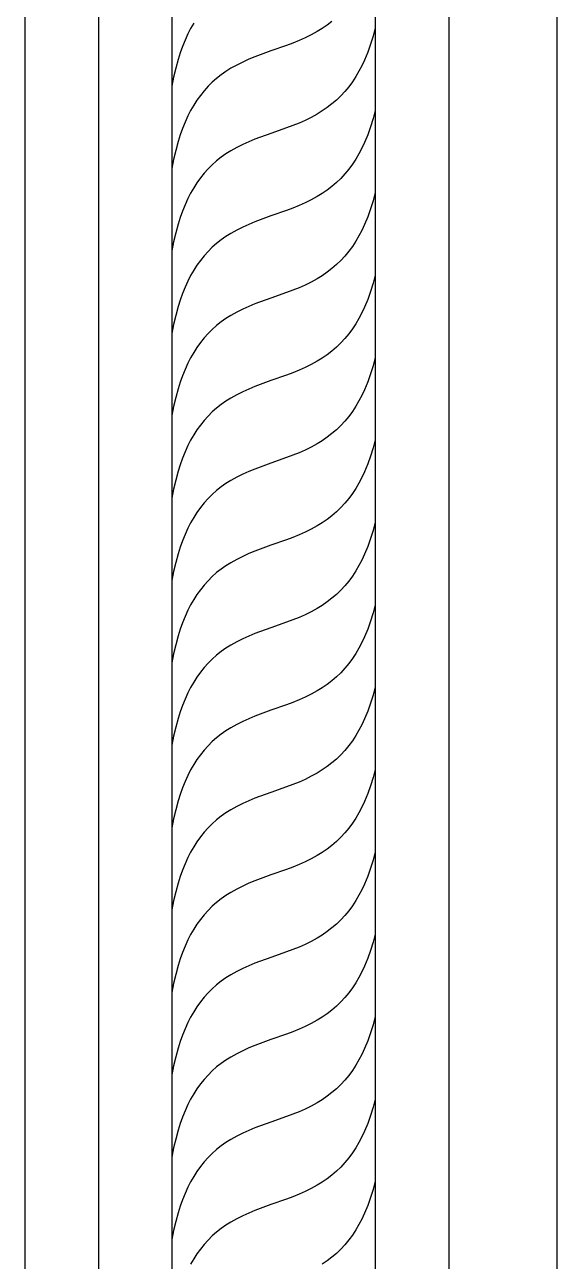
# Model space of a CAD drawing. Header units: millimetres. Extents: x 5940 to 9066, y 1327 to 3250.
# Drawn here: x 6894.8 to 7017.8, y 1956.4 to 2241.6 of the extents above; entities that cross this region are included whole.
import ezdxf

# ---------------------------------------------------------------- set-up
doc = ezdxf.new("R2010")
doc.units = ezdxf.units.MM
doc.layers.add('Default Layer', color=7, linetype='Continuous', lineweight=30)

msp = doc.modelspace()

# ---------------------------------------------------------------- linework, layer by layer
at = {"layer": 'Default Layer', "color": 18, "lineweight": 30, "true_color": 0x000000}
msp.add_line((6992.76, 1360.2), (6992.76, 3190.2), dxfattribs=at)
for points in [[(6512.76, 3190.2), (6512.76, 1360.2), (6512.76, 1360.2), (7017.76, 1360.2), (7017.76, 1360.2), (7017.76, 3190.2), (7017.76, 3190.2), (6512.76, 3190.2)], [(6965.72, 2242.38), (6964.63, 2241.54), (6963.49, 2240.76), (6962.32, 2240.04), (6962.32, 2240.04), (6960.94, 2239.3), (6959.54, 2238.6), (6958.13, 2237.97), (6956.69, 2237.38), (6955.23, 2236.86), (6955.23, 2236.86), (6951.58, 2235.58), (6947.96, 2234.23), (6947.96, 2234.23), (6946.53, 2233.65), (6945.13, 2233.01), (6943.75, 2232.32), (6942.39, 2231.57), (6942.39, 2231.57), (6941.25, 2230.86), (6940.16, 2230.1), (6939.1, 2229.26), (6938.09, 2228.37), (6937.13, 2227.42), (6936.22, 2226.41), (6935.36, 2225.34), (6934.55, 2224.22), (6933.8, 2223.06), (6933.1, 2221.84), (6932.47, 2220.58), (6932.47, 2220.58), (6931.82, 2219.15), (6931.24, 2217.69), (6930.7, 2216.2), (6930.22, 2214.69), (6930.22, 2214.69), (6929.66, 2212.65), (6929.16, 2210.58), (6928.74, 2208.5)], [(6933.8, 2242), (6933.1, 2240.78), (6932.47, 2239.52), (6932.47, 2239.52), (6931.82, 2238.09), (6931.24, 2236.63), (6930.7, 2235.14), (6930.22, 2233.63), (6930.22, 2233.63), (6929.66, 2231.59), (6929.16, 2229.52), (6928.74, 2227.44)], [(6975.74, 2240.9), (6975.23, 2239), (6974.64, 2237.14), (6973.98, 2235.3), (6973.25, 2233.49), (6973.25, 2233.49), (6972.64, 2232.17), (6971.97, 2230.89), (6971.24, 2229.66), (6970.45, 2228.47), (6969.61, 2227.34), (6968.71, 2226.26), (6967.76, 2225.23), (6966.77, 2224.26), (6965.72, 2223.35), (6964.63, 2222.51), (6963.49, 2221.73), (6962.32, 2221.01), (6962.32, 2221.01), (6960.94, 2220.26), (6959.54, 2219.57), (6958.13, 2218.93), (6956.69, 2218.35), (6955.23, 2217.83), (6955.23, 2217.83), (6951.58, 2216.55), (6947.96, 2215.2), (6947.96, 2215.2), (6946.53, 2214.62), (6945.13, 2213.98), (6943.75, 2213.29), (6942.39, 2212.54), (6942.39, 2212.54), (6941.25, 2211.83), (6940.16, 2211.06), (6939.1, 2210.23), (6938.09, 2209.34), (6937.13, 2208.38), (6936.22, 2207.37), (6935.36, 2206.31), (6934.55, 2205.19), (6933.8, 2204.03), (6933.1, 2202.81), (6932.47, 2201.55), (6932.47, 2201.55), (6931.82, 2200.12), (6931.24, 2198.66), (6930.7, 2197.17), (6930.22, 2195.65), (6930.22, 2195.65), (6929.66, 2193.61), (6929.16, 2191.55), (6928.74, 2189.47)], [(6975.74, 2221.86), (6975.23, 2219.97), (6974.64, 2218.1), (6973.98, 2216.27), (6973.25, 2214.46), (6973.25, 2214.46), (6972.64, 2213.14), (6971.97, 2211.86), (6971.24, 2210.63), (6970.45, 2209.44), (6969.61, 2208.31), (6968.71, 2207.22), (6967.76, 2206.2), (6966.77, 2205.23), (6965.72, 2204.32), (6964.63, 2203.48), (6963.49, 2202.69), (6962.32, 2201.98), (6962.32, 2201.98), (6960.94, 2201.23), (6959.54, 2200.54), (6958.13, 2199.9), (6956.69, 2199.32), (6955.23, 2198.8), (6955.23, 2198.8), (6951.58, 2197.52), (6947.96, 2196.17), (6947.96, 2196.17), (6946.53, 2195.59), (6945.13, 2194.95), (6943.75, 2194.25), (6942.39, 2193.5), (6942.39, 2193.5), (6941.25, 2192.8), (6940.16, 2192.03), (6939.1, 2191.2), (6938.09, 2190.31), (6937.13, 2189.35), (6936.22, 2188.34), (6935.36, 2187.28), (6934.55, 2186.16), (6933.8, 2184.99), (6933.1, 2183.78), (6932.47, 2182.52), (6932.47, 2182.52), (6931.82, 2181.09), (6931.24, 2179.62), (6930.7, 2178.14), (6930.22, 2176.62), (6930.22, 2176.62), (6929.66, 2174.58), (6929.16, 2172.52), (6928.74, 2170.43)], [(6975.74, 2202.92), (6975.23, 2201.03), (6974.64, 2199.16), (6973.98, 2197.33), (6973.25, 2195.52), (6973.25, 2195.52), (6972.64, 2194.2), (6971.97, 2192.92), (6971.24, 2191.69), (6970.45, 2190.5), (6969.61, 2189.37), (6968.71, 2188.28), (6967.76, 2187.26), (6966.77, 2186.29), (6965.72, 2185.38), (6964.63, 2184.53), (6963.49, 2183.75), (6962.32, 2183.04), (6962.32, 2183.04), (6960.94, 2182.29), (6959.54, 2181.6), (6958.13, 2180.96), (6956.69, 2180.38), (6955.23, 2179.86), (6955.23, 2179.86), (6951.58, 2178.58), (6947.96, 2177.23), (6947.96, 2177.23), (6946.53, 2176.65), (6945.13, 2176.01), (6943.75, 2175.31), (6942.39, 2174.56), (6942.39, 2174.56), (6941.25, 2173.86), (6940.16, 2173.09), (6939.1, 2172.26), (6938.09, 2171.37), (6937.13, 2170.41), (6936.22, 2169.4), (6935.36, 2168.34), (6934.55, 2167.22), (6933.8, 2166.05), (6933.1, 2164.84), (6932.47, 2163.58), (6932.47, 2163.58), (6931.82, 2162.15), (6931.24, 2160.68), (6930.7, 2159.19), (6930.22, 2157.68), (6930.22, 2157.68), (6929.66, 2155.64), (6929.16, 2153.58), (6928.74, 2151.49)], [(6975.74, 2183.89), (6975.23, 2182), (6974.64, 2180.13), (6973.98, 2178.29), (6973.25, 2176.49), (6973.25, 2176.49), (6972.64, 2175.17), (6971.97, 2173.89), (6971.24, 2172.65), (6970.45, 2171.47), (6969.61, 2170.33), (6968.71, 2169.25), (6967.76, 2168.23), (6966.77, 2167.26), (6965.72, 2166.35), (6964.63, 2165.5), (6963.49, 2164.72), (6962.32, 2164.01), (6962.32, 2164.01), (6960.94, 2163.26), (6959.54, 2162.57), (6958.13, 2161.93), (6956.69, 2161.35), (6955.23, 2160.82), (6955.23, 2160.82), (6951.58, 2159.55), (6947.96, 2158.2), (6947.96, 2158.2), (6946.53, 2157.61), (6945.13, 2156.98), (6943.75, 2156.28), (6942.39, 2155.53), (6942.39, 2155.53), (6941.25, 2154.83), (6940.16, 2154.06), (6939.1, 2153.23), (6938.09, 2152.33), (6937.13, 2151.38), (6936.22, 2150.37), (6935.36, 2149.31), (6934.55, 2148.19), (6933.8, 2147.02), (6933.1, 2145.81), (6932.47, 2144.55), (6932.47, 2144.55), (6931.82, 2143.11), (6931.24, 2141.65), (6930.7, 2140.16), (6930.22, 2138.65), (6930.22, 2138.65), (6929.66, 2136.61), (6929.16, 2134.55), (6928.74, 2132.46)], [(6975.74, 2164.86), (6975.23, 2162.97), (6974.64, 2161.1), (6973.98, 2159.26), (6973.25, 2157.46), (6973.25, 2157.46), (6972.64, 2156.14), (6971.97, 2154.86), (6971.24, 2153.62), (6970.45, 2152.44), (6969.61, 2151.3), (6968.71, 2150.22), (6967.76, 2149.19), (6966.77, 2148.23), (6965.72, 2147.32), (6964.63, 2146.47), (6963.49, 2145.69), (6962.32, 2144.98), (6962.32, 2144.98), (6960.94, 2144.23), (6959.54, 2143.54), (6958.13, 2142.9), (6956.69, 2142.32), (6955.23, 2141.79), (6955.23, 2141.79), (6951.58, 2140.52), (6947.96, 2139.16), (6947.96, 2139.16), (6946.53, 2138.58), (6945.13, 2137.94), (6943.75, 2137.25), (6942.39, 2136.5), (6942.39, 2136.5), (6941.25, 2135.8), (6940.16, 2135.03), (6939.1, 2134.2), (6938.09, 2133.3), (6937.13, 2132.35), (6936.22, 2131.34), (6935.36, 2130.27), (6934.55, 2129.16), (6933.8, 2127.99), (6933.1, 2126.78), (6932.47, 2125.52), (6932.47, 2125.52), (6931.82, 2124.08), (6931.24, 2122.62), (6930.7, 2121.13), (6930.22, 2119.62), (6930.22, 2119.62), (6929.66, 2117.58), (6929.16, 2115.51), (6928.74, 2113.43)], [(6975.74, 2145.92), (6975.23, 2144.03), (6974.64, 2142.16), (6973.98, 2140.32), (6973.25, 2138.52), (6973.25, 2138.52), (6972.64, 2137.2), (6971.97, 2135.92), (6971.24, 2134.68), (6970.45, 2133.5), (6969.61, 2132.36), (6968.71, 2131.28), (6967.76, 2130.25), (6966.77, 2129.29), (6965.72, 2128.38), (6964.63, 2127.53), (6963.49, 2126.75), (6962.32, 2126.04), (6962.32, 2126.04), (6960.94, 2125.29), (6959.54, 2124.6), (6958.13, 2123.96), (6956.69, 2123.38), (6955.23, 2122.85), (6955.23, 2122.85), (6951.58, 2121.58), (6947.96, 2120.22), (6947.96, 2120.22), (6946.53, 2119.64), (6945.13, 2119), (6943.75, 2118.31), (6942.39, 2117.56), (6942.39, 2117.56), (6941.25, 2116.86), (6940.16, 2116.09), (6939.1, 2115.26), (6938.09, 2114.36), (6937.13, 2113.41), (6936.22, 2112.4), (6935.36, 2111.33), (6934.55, 2110.22), (6933.8, 2109.05), (6933.1, 2107.84), (6932.47, 2106.58), (6932.47, 2106.58), (6931.82, 2105.14), (6931.24, 2103.68), (6930.7, 2102.19), (6930.22, 2100.68), (6930.22, 2100.68), (6929.66, 2098.64), (6929.16, 2096.57), (6928.74, 2094.49)], [(6975.74, 2126.89), (6975.23, 2125), (6974.64, 2123.13), (6973.98, 2121.29), (6973.25, 2119.49), (6973.25, 2119.49), (6972.64, 2118.16), (6971.97, 2116.88), (6971.24, 2115.65), (6970.45, 2114.46), (6969.61, 2113.33), (6968.71, 2112.25), (6967.76, 2111.22), (6966.77, 2110.25), (6965.72, 2109.35), (6964.63, 2108.5), (6963.49, 2107.72), (6962.32, 2107), (6962.32, 2107), (6960.94, 2106.26), (6959.54, 2105.56), (6958.13, 2104.93), (6956.69, 2104.35), (6955.23, 2103.82), (6955.23, 2103.82), (6951.58, 2102.54), (6947.96, 2101.19), (6947.96, 2101.19), (6946.53, 2100.61), (6945.13, 2099.97), (6943.75, 2099.28), (6942.39, 2098.53), (6942.39, 2098.53), (6941.25, 2097.83), (6940.16, 2097.06), (6939.1, 2096.22), (6938.09, 2095.33), (6937.13, 2094.38), (6936.22, 2093.37), (6935.36, 2092.3), (6934.55, 2091.19), (6933.8, 2090.02), (6933.1, 2088.81), (6932.47, 2087.55), (6932.47, 2087.55), (6931.82, 2086.11), (6931.24, 2084.65), (6930.7, 2083.16), (6930.22, 2081.65), (6930.22, 2081.65), (6929.66, 2079.61), (6929.16, 2077.54), (6928.74, 2075.46)], [(6975.74, 2107.86), (6975.23, 2105.96), (6974.64, 2104.1), (6973.98, 2102.26), (6973.25, 2100.46), (6973.25, 2100.46), (6972.64, 2099.13), (6971.97, 2097.85), (6971.24, 2096.62), (6970.45, 2095.43), (6969.61, 2094.3), (6968.71, 2093.22), (6967.76, 2092.19), (6966.77, 2091.22), (6965.72, 2090.31), (6964.63, 2089.47), (6963.49, 2088.69), (6962.32, 2087.97), (6962.32, 2087.97), (6960.94, 2087.23), (6959.54, 2086.53), (6958.13, 2085.9), (6956.69, 2085.31), (6955.23, 2084.79), (6955.23, 2084.79), (6951.58, 2083.51), (6947.96, 2082.16), (6947.96, 2082.16), (6946.53, 2081.58), (6945.13, 2080.94), (6943.75, 2080.25), (6942.39, 2079.5), (6942.39, 2079.5), (6941.25, 2078.79), (6940.16, 2078.03), (6939.1, 2077.19), (6938.09, 2076.3), (6937.13, 2075.35), (6936.22, 2074.34), (6935.36, 2073.27), (6934.55, 2072.15), (6933.8, 2070.99), (6933.1, 2069.77), (6932.47, 2068.51), (6932.47, 2068.51), (6931.82, 2067.08), (6931.24, 2065.62), (6930.7, 2064.13), (6930.22, 2062.62), (6930.22, 2062.62), (6929.66, 2060.57), (6929.16, 2058.51), (6928.74, 2056.43)], [(6975.74, 2088.92), (6975.23, 2087.02), (6974.64, 2085.16), (6973.98, 2083.32), (6973.25, 2081.51), (6973.25, 2081.51), (6972.64, 2080.19), (6971.97, 2078.91), (6971.24, 2077.68), (6970.45, 2076.49), (6969.61, 2075.36), (6968.71, 2074.28), (6967.76, 2073.25), (6966.77, 2072.28), (6965.72, 2071.37), (6964.63, 2070.53), (6963.49, 2069.75), (6962.32, 2069.03), (6962.32, 2069.03), (6960.94, 2068.29), (6959.54, 2067.59), (6958.13, 2066.96), (6956.69, 2066.37), (6955.23, 2065.85), (6955.23, 2065.85), (6951.58, 2064.57), (6947.96, 2063.22), (6947.96, 2063.22), (6946.53, 2062.64), (6945.13, 2062), (6943.75, 2061.31), (6942.39, 2060.56), (6942.39, 2060.56), (6941.25, 2059.85), (6940.16, 2059.09), (6939.1, 2058.25), (6938.09, 2057.36), (6937.13, 2056.41), (6936.22, 2055.4), (6935.36, 2054.33), (6934.55, 2053.21), (6933.8, 2052.05), (6933.1, 2050.83), (6932.47, 2049.57), (6932.47, 2049.57), (6931.82, 2048.14), (6931.24, 2046.68), (6930.7, 2045.19), (6930.22, 2043.68), (6930.22, 2043.68), (6929.66, 2041.63), (6929.16, 2039.57), (6928.74, 2037.49)], [(6975.74, 2069.89), (6975.23, 2067.99), (6974.64, 2066.12), (6973.98, 2064.29), (6973.25, 2062.48), (6973.25, 2062.48), (6972.64, 2061.16), (6971.97, 2059.88), (6971.24, 2058.65), (6970.45, 2057.46), (6969.61, 2056.33), (6968.71, 2055.24), (6967.76, 2054.22), (6966.77, 2053.25), (6965.72, 2052.34), (6964.63, 2051.5), (6963.49, 2050.72), (6962.32, 2050), (6962.32, 2050), (6960.94, 2049.25), (6959.54, 2048.56), (6958.13, 2047.92), (6956.69, 2047.34), (6955.23, 2046.82), (6955.23, 2046.82), (6951.58, 2045.54), (6947.96, 2044.19), (6947.96, 2044.19), (6946.53, 2043.61), (6945.13, 2042.97), (6943.75, 2042.27), (6942.39, 2041.52), (6942.39, 2041.52), (6941.25, 2040.82), (6940.16, 2040.05), (6939.1, 2039.22), (6938.09, 2038.33), (6937.13, 2037.37), (6936.22, 2036.36), (6935.36, 2035.3), (6934.55, 2034.18), (6933.8, 2033.02), (6933.1, 2031.8), (6932.47, 2030.54), (6932.47, 2030.54), (6931.82, 2029.11), (6931.24, 2027.64), (6930.7, 2026.16), (6930.22, 2024.64), (6930.22, 2024.64), (6929.66, 2022.6), (6929.16, 2020.54), (6928.74, 2018.45)], [(6975.74, 2050.85), (6975.23, 2048.96), (6974.64, 2047.09), (6973.98, 2045.26), (6973.25, 2043.45), (6973.25, 2043.45), (6972.64, 2042.13), (6971.97, 2040.85), (6971.24, 2039.61), (6970.45, 2038.43), (6969.61, 2037.29), (6968.71, 2036.21), (6967.76, 2035.19), (6966.77, 2034.22), (6965.72, 2033.31), (6964.63, 2032.46), (6963.49, 2031.68), (6962.32, 2030.97), (6962.32, 2030.97), (6960.94, 2030.22), (6959.54, 2029.53), (6958.13, 2028.89), (6956.69, 2028.31), (6955.23, 2027.79), (6955.23, 2027.79), (6951.58, 2026.51), (6947.96, 2025.16), (6947.96, 2025.16), (6946.53, 2024.58), (6945.13, 2023.94), (6943.75, 2023.24), (6942.39, 2022.49), (6942.39, 2022.49), (6941.25, 2021.79), (6940.16, 2021.02), (6939.1, 2020.19), (6938.09, 2019.3), (6937.13, 2018.34), (6936.22, 2017.33), (6935.36, 2016.27), (6934.55, 2015.15), (6933.8, 2013.98), (6933.1, 2012.77), (6932.47, 2011.51), (6932.47, 2011.51), (6931.82, 2010.08), (6931.24, 2008.61), (6930.7, 2007.12), (6930.22, 2005.61), (6930.22, 2005.61), (6929.66, 2003.57), (6929.16, 2001.51), (6928.74, 1999.42)], [(6975.74, 2031.91), (6975.23, 2030.02), (6974.64, 2028.15), (6973.98, 2026.32), (6973.25, 2024.51), (6973.25, 2024.51), (6972.64, 2023.19), (6971.97, 2021.91), (6971.24, 2020.67), (6970.45, 2019.49), (6969.61, 2018.35), (6968.71, 2017.27), (6967.76, 2016.25), (6966.77, 2015.28), (6965.72, 2014.37), (6964.63, 2013.52), (6963.49, 2012.74), (6962.32, 2012.03), (6962.32, 2012.03), (6960.94, 2011.28), (6959.54, 2010.59), (6958.13, 2009.95), (6956.69, 2009.37), (6955.23, 2008.85), (6955.23, 2008.85), (6951.58, 2007.57), (6947.96, 2006.22), (6947.96, 2006.22), (6946.53, 2005.64), (6945.13, 2005), (6943.75, 2004.3), (6942.39, 2003.55), (6942.39, 2003.55), (6941.25, 2002.85), (6940.16, 2002.08), (6939.1, 2001.25), (6938.09, 2000.35), (6937.13, 1999.4), (6936.22, 1998.39), (6935.36, 1997.33), (6934.55, 1996.21), (6933.8, 1995.04), (6933.1, 1993.83), (6932.47, 1992.57), (6932.47, 1992.57), (6931.82, 1991.13), (6931.24, 1989.67), (6930.7, 1988.18), (6930.22, 1986.67), (6930.22, 1986.67), (6929.66, 1984.63), (6929.16, 1982.57), (6928.74, 1980.48)], [(6975.74, 2012.88), (6975.23, 2010.99), (6974.64, 2009.12), (6973.98, 2007.28), (6973.25, 2005.48), (6973.25, 2005.48), (6972.64, 2004.16), (6971.97, 2002.88), (6971.24, 2001.64), (6970.45, 2000.46), (6969.61, 1999.32), (6968.71, 1998.24), (6967.76, 1997.21), (6966.77, 1996.25), (6965.72, 1995.34), (6964.63, 1994.49), (6963.49, 1993.71), (6962.32, 1993), (6962.32, 1993), (6960.94, 1992.25), (6959.54, 1991.56), (6958.13, 1990.92), (6956.69, 1990.34), (6955.23, 1989.81), (6955.23, 1989.81), (6951.58, 1988.54), (6947.96, 1987.18), (6947.96, 1987.18), (6946.53, 1986.6), (6945.13, 1985.97), (6943.75, 1985.27), (6942.39, 1984.52), (6942.39, 1984.52), (6941.25, 1983.82), (6940.16, 1983.05), (6939.1, 1982.22), (6938.09, 1981.32), (6937.13, 1980.37), (6936.22, 1979.36), (6935.36, 1978.3), (6934.55, 1977.18), (6933.8, 1976.01), (6933.1, 1974.8), (6932.47, 1973.54), (6932.47, 1973.54), (6931.82, 1972.1), (6931.24, 1970.64), (6930.7, 1969.15), (6930.22, 1967.64), (6930.22, 1967.64), (6929.66, 1965.6), (6929.16, 1963.54), (6928.74, 1961.45)], [(6975.74, 1993.85), (6975.23, 1991.96), (6974.64, 1990.09), (6973.98, 1988.25), (6973.25, 1986.45), (6973.25, 1986.45), (6972.64, 1985.12), (6971.97, 1983.84), (6971.24, 1982.61), (6970.45, 1981.43), (6969.61, 1980.29), (6968.71, 1979.21), (6967.76, 1978.18), (6966.77, 1977.21), (6965.72, 1976.31), (6964.63, 1975.46), (6963.49, 1974.68), (6962.32, 1973.97), (6962.32, 1973.97), (6960.94, 1973.22), (6959.54, 1972.53), (6958.13, 1971.89), (6956.69, 1971.31), (6955.23, 1970.78), (6955.23, 1970.78), (6951.58, 1969.51), (6947.96, 1968.15), (6947.96, 1968.15), (6946.53, 1967.57), (6945.13, 1966.93), (6943.75, 1966.24), (6942.39, 1965.49), (6942.39, 1965.49), (6941.25, 1964.79), (6940.16, 1964.02), (6939.1, 1963.19), (6938.09, 1962.29), (6937.13, 1961.34), (6936.22, 1960.33), (6935.36, 1959.26), (6934.55, 1958.15), (6933.8, 1956.98), (6933.1, 1955.77)], [(6975.74, 1974.91), (6975.23, 1973.02), (6974.64, 1971.15), (6973.98, 1969.31), (6973.25, 1967.51), (6973.25, 1967.51), (6972.64, 1966.18), (6971.97, 1964.9), (6971.24, 1963.67), (6970.45, 1962.49), (6969.61, 1961.35), (6968.71, 1960.27), (6967.76, 1959.24), (6966.77, 1958.27), (6965.72, 1957.37), (6964.63, 1956.52), (6963.49, 1955.74)]]:
    msp.add_lwpolyline(points, dxfattribs=at)
for points in [[(6894.79, 3190.28, 0), (6894.79, 2275.2, 0), (6894.79, 1360.13, 0)], [(6911.79, 3190.28, 0), (6911.79, 2275.2, 0), (6911.79, 1360.13, 0)], [(6928.74, 3190.28, 0), (6928.74, 2275.2, 0), (6928.74, 1360.13, 0)], [(6975.74, 3190.28, 0), (6975.74, 2275.2, 0), (6975.74, 1360.13, 0)]]:
    msp.add_polyline3d(points, dxfattribs=at)

doc.saveas('drawing.dxf')
